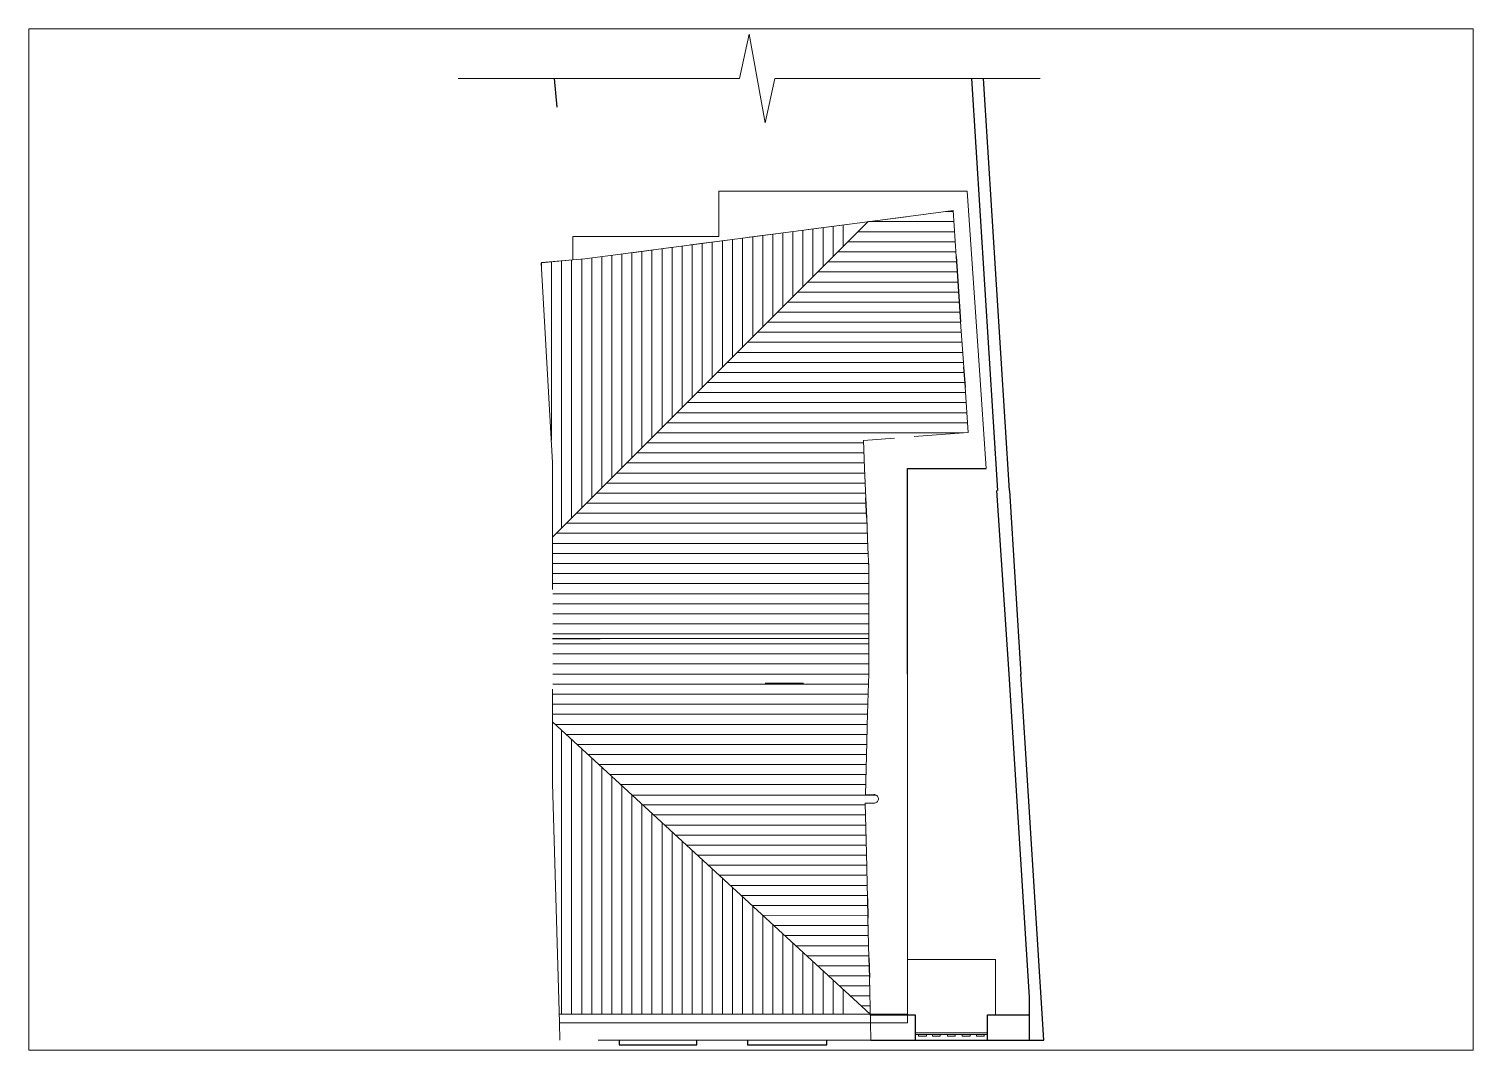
# Paper-space layout 'Layout2' of a CAD drawing. Header units: millimetres. Extents: x 30 to 267, y 21 to 189.
# The model-space entities are those that its viewports show. They can reach past a viewport. Long polylines and large blocks are cut down to what shows.
import ezdxf

# ---------------------------------------------------------------- set-up
doc = ezdxf.new("R2010")
doc.units = ezdxf.units.MM
doc.layers.get('0').update_dxf_attribs({"color": 250, "lineweight": 25})
for name, color, linetype, lineweight in [('A-ALV-___-___-EXI', 250, 'Continuous', 25), ('A-CER-___-___-EXI', 250, 'Continuous', 25), ('A-COB-___-___-EXI', 250, 'Continuous', 25), ('A-PIS-___-___-EXI', 250, 'Continuous', 25)]:
    doc.layers.add(name, color=color, linetype=linetype, lineweight=lineweight)

msp = doc.modelspace()

# ---------------------------------------------------------------- linework, layer by layer
at = {"layer": 'A-ALV-___-___-EXI', "color": 254, "lineweight": 25}
for p, q in [((25093, 9339), (25432, 3959)), ((25587, 3959), (25248, 9339))]:
    msp.add_line(p, q, dxfattribs=at)
at = {"layer": 'A-ALV-___-___-EXI'}
msp.add_line((25587, 3959), (25735, 1558), dxfattribs=at)
at = {"layer": 'A-ALV-___-___-EXI', "color": 254, "lineweight": 25, "flags": 128}
for points in [[(25420, 3959), (25582, 1562), (25848, -2657), (25848, -3217)], [(23778, -3217), (26038, -3217), (25738, 1562)], [(23770, -2885), (24358, -2885), (24358, -3217)], [(25301, -3217), (25301, -2885), (25848, -2885)]]:
    msp.add_lwpolyline(points, dxfattribs=at)
at = {"layer": 'A-CER-___-___-EXI', "color": 31, "lineweight": 9}
for p, q in [((24358, -3123), (25301, -3123)), ((24358, -3143), (24358, -3123)), ((25301, -3143), (24358, -3143)), ((24505, -3143), (24402, -3143)), ((24402, -3143), (24402, -3165)), ((24402, -3165), (24505, -3165)), ((24505, -3165), (24505, -3143)), ((24684, -3143), (24581, -3143)), ((24581, -3143), (24581, -3165)), ((24581, -3165), (24684, -3165)), ((24684, -3165), (24684, -3143)), ((24778, -3143), (24778, -3165)), ((24778, -3165), (24881, -3165)), ((24881, -3165), (24881, -3143)), ((25073, -3143), (24971, -3143)), ((24971, -3143), (24971, -3165)), ((24971, -3165), (25073, -3165)), ((25073, -3165), (25073, -3143)), ((25259, -3143), (25157, -3143)), ((25157, -3143), (25157, -3165)), ((25157, -3165), (25259, -3165)), ((25259, -3165), (25259, -3143)), ((25301, -3123), (25301, -3143))]:
    msp.add_line(p, q, dxfattribs=at)
at = {"layer": 'A-COB-___-___-EXI', "color": 254, "lineweight": 25}
msp.add_line((19640, 9339), (19678, 8965), dxfattribs=at)
at = {"layer": 'A-COB-___-___-EXI', "color": 18, "lineweight": 9}
for p, q in [((24853, 7600), (24752, 7600)), ((19624, 3352), (23741, 7469)), ((23470, 7431), (22958, 7366)), ((23022, 6749), (23022, 7375)), ((23153, 6880), (23153, 7390)), ((23284, 7011), (23284, 7407)), ((23415, 7143), (23415, 7425)), ((24240, 7532), (23728, 7466)), ((24861, 7469), (23748, 7469)), ((21934, 7232), (21420, 7165)), ((21444, 5174), (21444, 7169)), ((21576, 5305), (21576, 7184)), ((21707, 5436), (21707, 7202)), ((21838, 5568), (21838, 7219)), ((21972, 5699), (21972, 7237)), ((22103, 5830), (22103, 7254)), ((22702, 7333), (22190, 7265)), ((22234, 5961), (22234, 7272)), ((22365, 6093), (22365, 7287)), ((22497, 6224), (22497, 7305)), ((22628, 6355), (22628, 7322)), ((22759, 6486), (22759, 7340)), ((22890, 6618), (22890, 7357)), ((24879, 7206), (23479, 7206)), ((24870, 7337), (23610, 7337)), ((20132, 3861), (20132, 6996)), ((20263, 3993), (20263, 7014)), ((20394, 4124), (20394, 7031)), ((20526, 5876), (20526, 7049)), ((20788, 6139), (20788, 7081)), ((20919, 6270), (20919, 7099)), ((21051, 6158), (21051, 7116)), ((21182, 6027), (21182, 7134)), ((21313, 5896), (21313, 7151)), ((24888, 7075), (23348, 7075)), ((19607, 4616), (19607, 6946)), ((24907, 6812), (23085, 6812)), ((24898, 6944), (23216, 6944)), ((24916, 6681), (22954, 6681)), ((24933, 6419), (22691, 6419)), ((24925, 6550), (22823, 6550)), ((20788, 4518), (20788, 6302)), ((20919, 4649), (20919, 6334)), ((21051, 4780), (21051, 6292)), ((24942, 6287), (22560, 6287)), ((20657, 4386), (20657, 6223)), ((21182, 4911), (21182, 6160)), ((20526, 4255), (20526, 5952)), ((21313, 5043), (21313, 5963)), ((24971, 5894), (22166, 5894)), ((24960, 6025), (22298, 6025)), ((20788, 5649), (20788, 5767)), ((20919, 5649), (20919, 5767)), ((21051, 5649), (21051, 5767)), ((24979, 5762), (22035, 5762)), ((24997, 5500), (21773, 5500)), ((24988, 5631), (21904, 5631)), ((25006, 5369), (21641, 5369)), ((25023, 5106), (21377, 5106)), ((25014, 5237), (21510, 5237)), ((25032, 4975), (21245, 4975)), ((25043, 4844), (21114, 4844)), ((23682, 4581), (20852, 4581)), ((24988, 4712), (20983, 4712)), ((23687, 4450), (20720, 4450)), ((23698, 4187), (20458, 4187)), ((23693, 4319), (20589, 4319)), ((23704, 4056), (20327, 4056)), ((23715, 3794), (20064, 3794)), ((23708, 3925), (20195, 3925)), ((23719, 3662), (19933, 3662)), ((23750, 2875), (21495, 2875)), ((23750, 2744), (21626, 2744)), ((21444, 2481), (21388, 2481)), ((23750, 2612), (21757, 2612)), ((23750, 2481), (21888, 2481)), ((23750, 2350), (21893, 2350)), ((23750, 2087), (21630, 2087)), ((23750, 2219), (21762, 2219)), ((23750, 2028), (19622, 2028)), ((23750, 1956), (21499, 1956)), ((19622, 935), (23770, -2876)), ((19738, -2876), (19738, 827)), ((23724, 644), (19939, 644)), ((20001, -2876), (20001, 585)), ((23719, 512), (20082, 512)), ((20132, -2876), (20132, 464)), ((23717, 381), (20224, 381)), ((20263, -2876), (20263, 344)), ((23713, 250), (20368, 250)), ((20394, -2876), (20394, 224)), ((23708, 119), (20510, 119)), ((20526, -2876), (20526, 103)), ((20788, -2112), (20788, -137)), ((23704, -146), (20797, -146)), ((20919, -1712), (20919, -260)), ((23706, -277), (20939, -277)), ((21051, -1476), (21051, -380)), ((23711, -409), (21081, -409)), ((21182, -2279), (21182, -500)), ((23713, -540), (21226, -540)), ((21313, -1712), (21313, -621)), ((23715, -671), (21368, -671)), ((21444, -2037), (21444, -741)), ((23719, -802), (21512, -802)), ((21576, -1712), (21576, -861)), ((23722, -934), (21654, -934)), ((21707, -2876), (21707, -982)), ((23726, -1065), (21797, -1065)), ((21838, -2876), (21838, -1102)), ((23728, -1196), (21941, -1196)), ((21972, -2876), (21972, -1222)), ((21051, -2876), (21051, -1437)), ((23733, -1327), (22083, -1327)), ((22103, -2876), (22103, -1345)), ((23735, -1459), (22225, -1459)), ((22234, -2876), (22234, -1465)), ((20657, -2876), (20657, -1586)), ((20919, -2876), (20919, -1513)), ((21051, -1712), (21051, -1640)), ((21182, -1712), (21182, -1640)), ((21313, -2876), (21313, -1573)), ((21576, -2876), (21576, -1559)), ((23752, -2141), (23739, -1625)), ((21444, -2876), (21444, -1859)), ((22497, -2876), (22497, -1706)), ((23741, -1721), (22512, -1721)), ((22628, -2876), (22628, -1826)), ((23746, -1852), (22654, -1852)), ((20788, -2876), (20788, -1933)), ((22759, -2876), (22759, -1946)), ((23748, -1984), (22798, -1984)), ((22890, -2876), (22890, -2067)), ((21182, -2876), (21182, -2121)), ((23750, -2115), (22941, -2115)), ((23022, -2876), (23022, -2187)), ((23754, -2246), (23083, -2246)), ((23153, -2876), (23153, -2307)), ((23757, -2377), (23227, -2377)), ((23284, -2876), (23284, -2430)), ((23761, -2509), (23369, -2509)), ((23415, -2876), (23415, -2550)), ((23763, -2640), (23512, -2640)), ((23768, -2771), (23656, -2771))]:
    msp.add_line(p, q, dxfattribs=at)
at = {"layer": 'A-COB-___-___-EXI'}
for p, q in [((24990, 5568), (25008, 5309)), ((23724, 3603), (23713, 3861)), ((22896, 1440), (22396, 1440)), ((23733, -1367), (23739, -1625)), ((23752, -2141), (23759, -2401))]:
    msp.add_line(p, q, dxfattribs=at)
at = {"layer": 'A-COB-___-___-EXI', "color": 28, "lineweight": 25}
msp.add_line((19620, 2028), (20241, 2028), dxfattribs=at)
at = {"layer": 'A-COB-___-___-EXI', "color": 18, "lineweight": 9, "flags": 128}
for points in [[(18386, 9339), (22061, 9339), (22188, 9916), (22396, 8761), (22523, 9339), (25990, 9339)], [(20001, 6981), (20001, 6773), (20001, 3730)], [(20657, 6007), (20657, 7064), (21164, 7132)], [(19620, 2667), (19620, 4325), (19471, 6933), (19885, 6970), (19476, 6935), (19476, 6858)], [(19738, 3468), (19738, 5911), (19738, 6749), (19738, 6957)], [(19869, 3599), (19869, 6762), (19869, 6970)], [(24993, 5568), (24951, 6156), (22429, 6156)], [(24345, 4662), (24752, 4693), (25049, 4717), (25010, 5310)], [(23713, 3861), (23695, 4249), (23680, 4610), (24087, 4642)], [(23750, 2946), (23739, 3216), (23724, 3603)], [(23730, 3400), (19830, 3400), (19670, 3400)], [(23726, 3531), (19830, 3531), (19802, 3531)], [(23737, 3269), (19830, 3269), (19624, 3269)], [(23741, 3137), (19830, 3137), (19622, 3137)], [(23750, 3006), (23750, 1562), (19828, 1562), (19622, 1562)], [(23748, 3006), (19830, 3006), (19622, 3006)], [(19622, 2875), (19830, 2875), (21725, 2875)], [(19622, 2744), (19830, 2744), (21926, 2744)], [(19622, 2612), (19830, 2612), (21880, 2612)], [(21956, 2481), (19830, 2481), (19622, 2481)], [(19622, 2350), (19830, 2350), (22016, 2350)], [(19622, 2219), (19830, 2219), (21891, 2219)], [(19622, 2087), (19830, 2087), (21826, 2087)], [(19622, 1956), (19828, 1956), (21760, 1956)], [(23750, 1825), (19828, 1825), (19622, 1825)], [(23750, 1694), (19828, 1694), (19622, 1694)], [(23750, 1562), (23743, 1317), (23735, 1037), (19828, 1037), (19622, 1037)], [(23746, 1431), (19828, 1431), (19622, 1431)], [(23743, 1300), (19828, 1300), (19622, 1300)], [(23739, 1169), (19828, 1169), (19622, 1169)], [(23733, -1367), (23719, -776), (23702, -122), (23818, -122), (23829, -122), (23838, -120), (23848, -115), (23857, -109), (23864, -100), (23870, -91), (23875, -83), (23877, -72), (23877, -61), (23875, -50), (23870, -41), (23864, -30), (23857, -24), (23848, -17), (23838, -13), (23829, -10), (23818, -8), (23706, -13), (23724, 672), (23735, 1059)], [(23730, 906), (19828, 906), (19653, 906)], [(23728, 775), (19828, 775), (19795, 775)], [(19869, -2876), (19869, -1343), (19869, 705)], [(20657, -1712), (20657, -17), (23842, -17)], [(22365, -2876), (22365, -1585), (23739, -1590)]]:
    msp.add_lwpolyline(points, dxfattribs=at)
at = {"layer": 'A-COB-___-___-EXI'}
msp.add_lwpolyline([(24892, 7016), (24909, 6758), (24951, 6161)], dxfattribs=at)
at = {"layer": 'A-PIS-___-___-EXI', "color": 31, "lineweight": 9}
for p, q in [((25404, -2163), (24255, -2163)), ((24255, -2163), (24255, -2885)), ((25404, -2885), (25404, -2163))]:
    msp.add_line(p, q, dxfattribs=at)
at = {"layer": 'A-PIS-___-___-EXI', "color": 18, "lineweight": 9, "flags": 128}
for points in [[(23930, 7869), (21792, 7869), (21792, 7274), (19885, 7274), (19885, 6970), (20040, 6985), (24496, 7567), (24853, 7613), (24892, 7016)], [(24258, 3959), (24258, 4246), (25286, 4246), (25192, 5596), (25036, 7869), (24983, 7869), (22896, 7869)], [(19710, -2876), (24258, -2876), (24258, 1562)], [(19716, -3217), (19710, -2990), (19620, 138), (19620, 1367)], [(23759, -2399), (23772, -2990), (24258, -2990), (24258, -2876)], [(19710, -2990), (23772, -2990), (23778, -3217), (23201, -3217), (22168, -3217), (21503, -3217), (20491, -3217), (20214, -3217)]]:
    msp.add_lwpolyline(points, dxfattribs=at)
at = {"layer": 'A-PIS-___-___-EXI'}
msp.add_lwpolyline([(24258, 1562), (24258, 4246), (25286, 4246)], dxfattribs=at)
at = {"layer": 'A-PIS-___-___-EXI', "color": 9, "lineweight": 25, "flags": 128}
for points in [[(20491, -3217), (20491, -3279), (21503, -3279), (21503, -3217)], [(22168, -3217), (22168, -3279), (23201, -3279), (23201, -3217)]]:
    msp.add_lwpolyline(points, dxfattribs=at)

psp = doc.layouts.new('Layout2')

# ---------------------------------------------------------------- viewports
at = {"layer": '0'}
psp.add_viewport(center=(148.5, 104.94), size=(237.6, 167.9109), view_center_point=(22212.22, 3318.96), view_height=13332.2097, dxfattribs=at)

doc.saveas('drawing.dxf')
